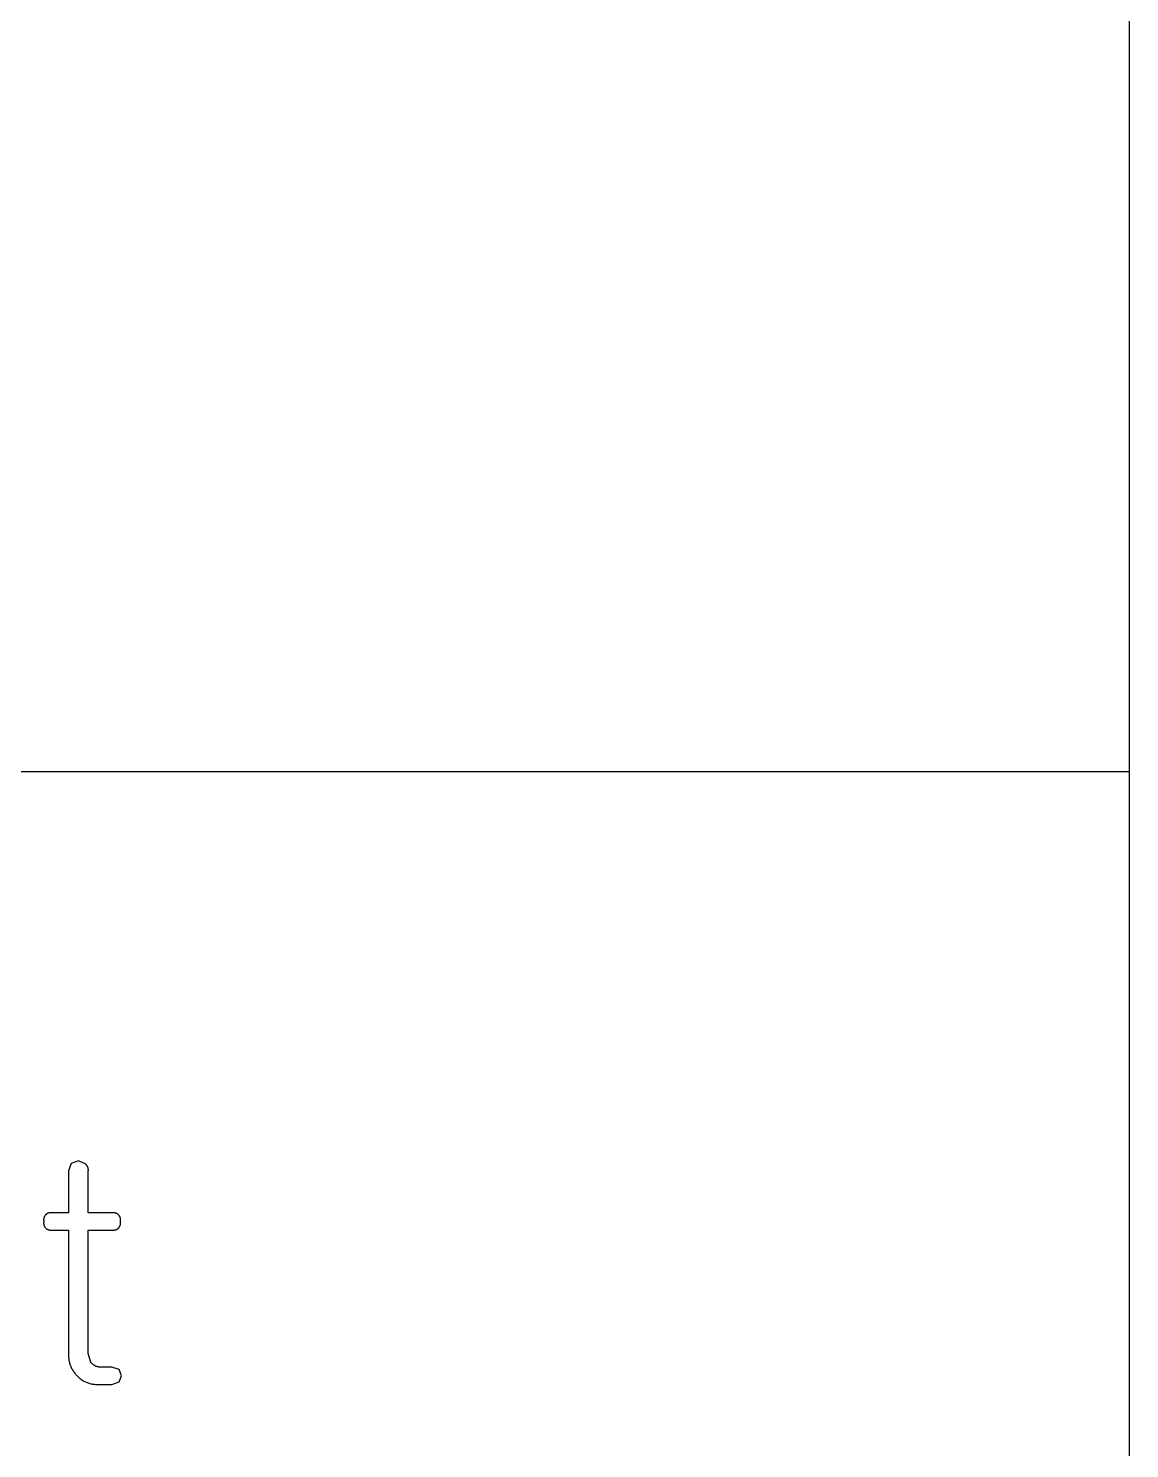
# Model space of a CAD drawing. Header units: millimetres. Extents: x 3033 to 5773, y 123 to 1487.
# Drawn here: x 4317.1 to 4363.1, y 282.1 to 341.4 of the extents above; entities that cross this region are included whole.
import ezdxf

# ---------------------------------------------------------------- set-up
doc = ezdxf.new("R2010")
doc.units = ezdxf.units.MM
doc.header["$MEASUREMENT"] = 0
doc.layers.add('____', color=5, linetype='Continuous')
doc.layers.add('TEX', color=70, linetype='Continuous')

msp = doc.modelspace()

# ---------------------------------------------------------------- linework, layer by layer
at = {"layer": '____'}
msp.add_line((4363.085, 122.848), (4363.085, 1485.729), dxfattribs=at)
at = {"layer": 'TEX'}
for p, q in [((3984.363, 310.348), (4363.085, 310.348)), ((4318.868, 293.973), (4318.765, 293.663)), ((4318.765, 293.663), (4318.765, 291.911)), ((4319.177, 294.076), (4318.868, 293.973)), ((4319.435, 293.973), (4319.177, 294.076)), ((4319.444, 293.967), (4319.435, 293.973)), ((4319.453, 293.961), (4319.444, 293.967)), ((4319.462, 293.955), (4319.453, 293.961)), ((4319.471, 293.949), (4319.462, 293.955)), ((4319.479, 293.942), (4319.471, 293.949)), ((4319.488, 293.935), (4319.479, 293.942)), ((4319.496, 293.928), (4319.488, 293.935)), ((4319.503, 293.92), (4319.496, 293.928)), ((4319.511, 293.912), (4319.503, 293.92)), ((4319.518, 293.904), (4319.511, 293.912)), ((4319.525, 293.896), (4319.518, 293.904)), ((4319.531, 293.887), (4319.525, 293.896)), ((4319.537, 293.878), (4319.531, 293.887)), ((4319.543, 293.869), (4319.537, 293.878)), ((4319.549, 293.86), (4319.543, 293.869)), ((4319.554, 293.851), (4319.549, 293.86)), ((4319.559, 293.841), (4319.554, 293.851)), ((4319.564, 293.832), (4319.559, 293.841)), ((4319.568, 293.822), (4319.564, 293.832)), ((4319.572, 293.812), (4319.568, 293.822)), ((4319.576, 293.802), (4319.572, 293.812)), ((4319.579, 293.791), (4319.576, 293.802)), ((4319.582, 293.781), (4319.579, 293.791)), ((4319.585, 293.77), (4319.582, 293.781)), ((4319.587, 293.76), (4319.585, 293.77)), ((4319.589, 293.749), (4319.587, 293.76)), ((4319.59, 293.739), (4319.589, 293.749)), ((4319.591, 293.728), (4319.59, 293.739)), ((4319.59, 293.663), (4319.591, 293.674)), ((4319.59, 291.911), (4319.59, 293.663)), ((4319.592, 293.717), (4319.591, 293.728)), ((4319.591, 293.674), (4319.592, 293.685)), ((4319.592, 293.706), (4319.592, 293.717)), ((4319.592, 293.695), (4319.592, 293.706)), ((4319.592, 293.685), (4319.592, 293.695)), ((4317.813, 291.828), (4317.806, 291.821)), ((4317.82, 291.835), (4317.813, 291.828)), ((4317.828, 291.842), (4317.82, 291.835)), ((4317.836, 291.848), (4317.828, 291.842)), ((4317.844, 291.855), (4317.836, 291.848)), ((4317.852, 291.86), (4317.844, 291.855)), ((4317.86, 291.866), (4317.852, 291.86)), ((4317.869, 291.871), (4317.86, 291.866)), ((4317.878, 291.876), (4317.869, 291.871)), ((4317.887, 291.881), (4317.878, 291.876)), ((4317.896, 291.885), (4317.887, 291.881)), ((4317.905, 291.889), (4317.896, 291.885)), ((4317.914, 291.893), (4317.905, 291.889)), ((4317.924, 291.897), (4317.914, 291.893)), ((4317.934, 291.9), (4317.924, 291.897)), ((4317.943, 291.902), (4317.934, 291.9)), ((4317.953, 291.905), (4317.943, 291.902)), ((4317.963, 291.907), (4317.953, 291.905)), ((4317.973, 291.908), (4317.963, 291.907)), ((4317.983, 291.91), (4317.973, 291.908)), ((4317.993, 291.911), (4317.983, 291.91)), ((4318.003, 291.911), (4317.993, 291.911)), ((4318.013, 291.912), (4318.003, 291.911)), ((4318.023, 291.912), (4318.013, 291.912)), ((4318.033, 291.911), (4318.023, 291.912)), ((4318.043, 291.911), (4318.033, 291.911)), ((4318.765, 291.911), (4318.043, 291.911)), ((4320.621, 291.911), (4319.59, 291.911)), ((4320.631, 291.911), (4320.621, 291.911)), ((4320.641, 291.912), (4320.631, 291.911)), ((4320.651, 291.912), (4320.641, 291.912)), ((4320.661, 291.911), (4320.651, 291.912)), ((4320.671, 291.911), (4320.661, 291.911)), ((4320.681, 291.91), (4320.671, 291.911)), ((4320.691, 291.908), (4320.681, 291.91)), ((4320.701, 291.907), (4320.691, 291.908)), ((4320.711, 291.905), (4320.701, 291.907)), ((4320.721, 291.902), (4320.711, 291.905)), ((4320.731, 291.9), (4320.721, 291.902)), ((4320.74, 291.897), (4320.731, 291.9)), ((4320.75, 291.893), (4320.74, 291.897)), ((4320.759, 291.889), (4320.75, 291.893)), ((4320.768, 291.885), (4320.759, 291.889)), ((4320.777, 291.881), (4320.768, 291.885)), ((4320.786, 291.876), (4320.777, 291.881)), ((4320.795, 291.871), (4320.786, 291.876)), ((4320.804, 291.866), (4320.795, 291.871)), ((4320.812, 291.86), (4320.804, 291.866)), ((4320.82, 291.855), (4320.812, 291.86)), ((4320.828, 291.848), (4320.82, 291.855)), ((4320.836, 291.842), (4320.828, 291.848)), ((4320.844, 291.835), (4320.836, 291.842)), ((4320.851, 291.828), (4320.844, 291.835)), ((4320.858, 291.821), (4320.851, 291.828)), ((4317.727, 291.65), (4317.726, 291.64)), ((4317.726, 291.64), (4317.726, 291.63)), ((4317.726, 291.63), (4317.726, 291.62)), ((4317.726, 291.62), (4317.726, 291.61)), ((4317.726, 291.61), (4317.726, 291.6)), ((4317.726, 291.6), (4317.727, 291.59)), ((4317.727, 291.51), (4317.726, 291.5)), ((4317.726, 291.5), (4317.726, 291.49)), ((4317.726, 291.49), (4317.726, 291.48)), ((4317.726, 291.48), (4317.726, 291.47)), ((4317.726, 291.47), (4317.726, 291.46)), ((4317.726, 291.46), (4317.727, 291.45)), ((4317.728, 291.66), (4317.727, 291.65)), ((4317.727, 291.59), (4317.728, 291.58)), ((4317.728, 291.52), (4317.727, 291.51)), ((4317.727, 291.45), (4317.728, 291.44)), ((4317.73, 291.67), (4317.728, 291.66)), ((4317.728, 291.58), (4317.73, 291.57)), ((4317.73, 291.53), (4317.728, 291.52)), ((4317.728, 291.44), (4317.73, 291.43)), ((4317.732, 291.68), (4317.73, 291.67)), ((4317.73, 291.57), (4317.732, 291.56)), ((4317.732, 291.54), (4317.73, 291.53)), ((4317.73, 291.43), (4317.732, 291.42)), ((4317.734, 291.69), (4317.732, 291.68)), ((4317.732, 291.56), (4317.734, 291.55)), ((4317.734, 291.55), (4317.732, 291.54)), ((4317.732, 291.42), (4317.734, 291.41)), ((4317.737, 291.7), (4317.734, 291.69)), ((4317.734, 291.41), (4317.737, 291.4)), ((4317.739, 291.709), (4317.737, 291.7)), ((4317.737, 291.4), (4317.739, 291.39)), ((4317.743, 291.719), (4317.739, 291.709)), ((4317.739, 291.39), (4317.743, 291.381)), ((4317.746, 291.728), (4317.743, 291.719)), ((4317.743, 291.381), (4317.746, 291.371)), ((4317.75, 291.738), (4317.746, 291.728)), ((4317.746, 291.371), (4317.75, 291.362)), ((4317.754, 291.747), (4317.75, 291.738)), ((4317.75, 291.362), (4317.754, 291.353)), ((4317.759, 291.756), (4317.754, 291.747)), ((4317.754, 291.353), (4317.759, 291.344)), ((4317.764, 291.765), (4317.759, 291.756)), ((4317.759, 291.344), (4317.764, 291.335)), ((4317.769, 291.773), (4317.764, 291.765)), ((4317.764, 291.335), (4317.769, 291.326)), ((4317.774, 291.782), (4317.769, 291.773)), ((4317.769, 291.326), (4317.774, 291.318)), ((4317.78, 291.79), (4317.774, 291.782)), ((4317.774, 291.318), (4317.78, 291.31)), ((4317.786, 291.798), (4317.78, 291.79)), ((4317.78, 291.31), (4317.786, 291.301)), ((4317.792, 291.806), (4317.786, 291.798)), ((4317.786, 291.301), (4317.792, 291.294)), ((4317.799, 291.814), (4317.792, 291.806)), ((4317.792, 291.294), (4317.799, 291.286)), ((4317.806, 291.821), (4317.799, 291.814)), ((4317.799, 291.286), (4317.806, 291.278)), ((4317.806, 291.278), (4317.813, 291.271)), ((4317.813, 291.271), (4317.82, 291.264)), ((4317.82, 291.264), (4317.828, 291.258)), ((4317.828, 291.258), (4317.836, 291.251)), ((4317.836, 291.251), (4317.844, 291.245)), ((4317.844, 291.245), (4317.852, 291.239)), ((4317.852, 291.239), (4317.86, 291.234)), ((4320.804, 291.234), (4320.812, 291.239)), ((4320.812, 291.239), (4320.82, 291.245)), ((4320.82, 291.245), (4320.828, 291.251)), ((4320.828, 291.251), (4320.836, 291.258)), ((4320.836, 291.258), (4320.844, 291.264)), ((4320.844, 291.264), (4320.851, 291.271)), ((4320.851, 291.271), (4320.858, 291.278)), ((4320.865, 291.814), (4320.858, 291.821)), ((4320.858, 291.278), (4320.865, 291.286)), ((4320.872, 291.806), (4320.865, 291.814)), ((4320.865, 291.286), (4320.872, 291.294)), ((4320.878, 291.798), (4320.872, 291.806)), ((4320.872, 291.294), (4320.878, 291.301)), ((4320.884, 291.79), (4320.878, 291.798)), ((4320.878, 291.301), (4320.884, 291.31)), ((4320.89, 291.782), (4320.884, 291.79)), ((4320.884, 291.31), (4320.89, 291.318)), ((4320.895, 291.773), (4320.89, 291.782)), ((4320.89, 291.318), (4320.895, 291.326)), ((4320.9, 291.765), (4320.895, 291.773)), ((4320.895, 291.326), (4320.9, 291.335)), ((4320.905, 291.756), (4320.9, 291.765)), ((4320.9, 291.335), (4320.905, 291.344)), ((4320.91, 291.747), (4320.905, 291.756)), ((4320.905, 291.344), (4320.91, 291.353)), ((4320.914, 291.738), (4320.91, 291.747)), ((4320.91, 291.353), (4320.914, 291.362)), ((4320.918, 291.728), (4320.914, 291.738)), ((4320.914, 291.362), (4320.918, 291.371)), ((4320.921, 291.719), (4320.918, 291.728)), ((4320.918, 291.371), (4320.921, 291.381)), ((4320.925, 291.709), (4320.921, 291.719)), ((4320.921, 291.381), (4320.925, 291.39)), ((4320.928, 291.7), (4320.925, 291.709)), ((4320.925, 291.39), (4320.928, 291.4)), ((4320.93, 291.69), (4320.928, 291.7)), ((4320.928, 291.4), (4320.93, 291.41)), ((4320.932, 291.68), (4320.93, 291.69)), ((4320.93, 291.55), (4320.932, 291.56)), ((4320.932, 291.54), (4320.93, 291.55)), ((4320.93, 291.41), (4320.932, 291.42)), ((4320.934, 291.67), (4320.932, 291.68)), ((4320.932, 291.56), (4320.934, 291.57)), ((4320.934, 291.53), (4320.932, 291.54)), ((4320.932, 291.42), (4320.934, 291.43)), ((4320.936, 291.66), (4320.934, 291.67)), ((4320.934, 291.57), (4320.936, 291.58)), ((4320.936, 291.52), (4320.934, 291.53)), ((4320.934, 291.43), (4320.936, 291.44)), ((4320.937, 291.65), (4320.936, 291.66)), ((4320.936, 291.58), (4320.937, 291.59)), ((4320.937, 291.51), (4320.936, 291.52)), ((4320.936, 291.44), (4320.937, 291.45)), ((4320.938, 291.64), (4320.937, 291.65)), ((4320.937, 291.59), (4320.938, 291.6)), ((4320.938, 291.5), (4320.937, 291.51)), ((4320.937, 291.45), (4320.938, 291.46)), ((4320.938, 291.63), (4320.938, 291.64)), ((4320.939, 291.62), (4320.938, 291.63)), ((4320.938, 291.61), (4320.939, 291.62)), ((4320.938, 291.6), (4320.938, 291.61)), ((4320.938, 291.49), (4320.938, 291.5)), ((4320.939, 291.48), (4320.938, 291.49)), ((4320.938, 291.47), (4320.939, 291.48)), ((4320.938, 291.46), (4320.938, 291.47)), ((4317.86, 291.234), (4317.869, 291.228)), ((4317.869, 291.228), (4317.878, 291.223)), ((4317.878, 291.223), (4317.887, 291.219)), ((4317.887, 291.219), (4317.896, 291.214)), ((4317.896, 291.214), (4317.905, 291.21)), ((4317.905, 291.21), (4317.914, 291.207)), ((4317.914, 291.207), (4317.924, 291.203)), ((4317.924, 291.203), (4317.934, 291.2)), ((4317.934, 291.2), (4317.943, 291.197)), ((4317.943, 291.197), (4317.953, 291.195)), ((4317.953, 291.195), (4317.963, 291.193)), ((4317.963, 291.193), (4317.973, 291.191)), ((4317.973, 291.191), (4317.983, 291.19)), ((4317.983, 291.19), (4317.993, 291.189)), ((4317.993, 291.189), (4318.003, 291.188)), ((4318.003, 291.188), (4318.013, 291.188)), ((4318.013, 291.188), (4318.023, 291.188)), ((4318.023, 291.188), (4318.033, 291.188)), ((4318.033, 291.188), (4318.043, 291.189)), ((4318.043, 291.189), (4318.765, 291.189)), ((4318.765, 291.189), (4318.765, 285.983)), ((4319.59, 286.034), (4319.59, 291.189)), ((4319.59, 291.189), (4320.621, 291.189)), ((4320.621, 291.189), (4320.631, 291.188)), ((4320.631, 291.188), (4320.641, 291.188)), ((4320.641, 291.188), (4320.651, 291.188)), ((4320.651, 291.188), (4320.661, 291.188)), ((4320.661, 291.188), (4320.671, 291.189)), ((4320.671, 291.189), (4320.681, 291.19)), ((4320.681, 291.19), (4320.691, 291.191)), ((4320.691, 291.191), (4320.701, 291.193)), ((4320.701, 291.193), (4320.711, 291.195)), ((4320.711, 291.195), (4320.721, 291.197)), ((4320.721, 291.197), (4320.731, 291.2)), ((4320.731, 291.2), (4320.74, 291.203)), ((4320.74, 291.203), (4320.75, 291.207)), ((4320.75, 291.207), (4320.759, 291.21)), ((4320.759, 291.21), (4320.768, 291.214)), ((4320.768, 291.214), (4320.777, 291.219)), ((4320.777, 291.219), (4320.786, 291.223)), ((4320.786, 291.223), (4320.795, 291.228)), ((4320.795, 291.228), (4320.804, 291.234)), ((4318.765, 285.983), (4318.765, 285.944)), ((4318.765, 285.944), (4318.766, 285.904)), ((4318.766, 285.904), (4318.768, 285.865)), ((4319.693, 285.674), (4319.59, 286.034)), ((4318.768, 285.865), (4318.771, 285.826)), ((4318.771, 285.826), (4318.776, 285.787)), ((4318.776, 285.787), (4318.782, 285.748)), ((4318.782, 285.748), (4318.79, 285.71)), ((4318.79, 285.71), (4318.799, 285.671)), ((4318.799, 285.671), (4318.809, 285.633)), ((4318.809, 285.633), (4318.82, 285.596)), ((4318.82, 285.596), (4318.832, 285.559)), ((4318.832, 285.559), (4318.846, 285.522)), ((4318.846, 285.522), (4318.861, 285.486)), ((4318.861, 285.486), (4318.877, 285.45)), ((4318.877, 285.45), (4318.895, 285.415)), ((4318.895, 285.415), (4318.913, 285.38)), ((4318.913, 285.38), (4318.933, 285.346)), ((4318.933, 285.346), (4318.954, 285.313)), ((4318.954, 285.313), (4318.976, 285.28)), ((4319.703, 285.66), (4319.693, 285.674)), ((4319.714, 285.646), (4319.703, 285.66)), ((4319.725, 285.633), (4319.714, 285.646)), ((4319.737, 285.621), (4319.725, 285.633)), ((4319.749, 285.608), (4319.737, 285.621)), ((4319.761, 285.597), (4319.749, 285.608)), ((4319.774, 285.585), (4319.761, 285.597)), ((4319.787, 285.574), (4319.774, 285.585)), ((4319.801, 285.564), (4319.787, 285.574)), ((4319.815, 285.554), (4319.801, 285.564)), ((4319.829, 285.544), (4319.815, 285.554)), ((4319.844, 285.535), (4319.829, 285.544)), ((4319.858, 285.527), (4319.844, 285.535)), ((4319.874, 285.519), (4319.858, 285.527)), ((4319.889, 285.511), (4319.874, 285.519)), ((4319.905, 285.504), (4319.889, 285.511)), ((4319.921, 285.498), (4319.905, 285.504)), ((4319.937, 285.492), (4319.921, 285.498)), ((4319.953, 285.486), (4319.937, 285.492)), ((4319.97, 285.482), (4319.953, 285.486)), ((4319.986, 285.478), (4319.97, 285.482)), ((4320.003, 285.474), (4319.986, 285.478)), ((4320.02, 285.471), (4320.003, 285.474)), ((4320.037, 285.468), (4320.02, 285.471)), ((4320.054, 285.466), (4320.037, 285.468)), ((4320.071, 285.465), (4320.054, 285.466)), ((4320.088, 285.464), (4320.071, 285.465)), ((4320.105, 285.464), (4320.088, 285.464)), ((4320.123, 285.465), (4320.105, 285.464)), ((4320.14, 285.466), (4320.123, 285.465)), ((4320.157, 285.467), (4320.14, 285.466)), ((4320.569, 285.467), (4320.157, 285.467)), ((4320.878, 285.364), (4320.569, 285.467)), ((4320.982, 285.107), (4320.878, 285.364)), ((4318.976, 285.28), (4318.999, 285.249)), ((4318.999, 285.249), (4319.023, 285.218)), ((4319.023, 285.218), (4319.048, 285.187)), ((4319.048, 285.187), (4319.074, 285.158)), ((4319.074, 285.158), (4319.1, 285.128)), ((4319.1, 285.128), (4319.126, 285.1)), ((4319.126, 285.1), (4319.153, 285.072)), ((4319.153, 285.072), (4319.181, 285.045)), ((4319.181, 285.045), (4319.21, 285.019)), ((4319.21, 285.019), (4319.24, 284.994)), ((4319.24, 284.994), (4319.271, 284.97)), ((4319.271, 284.97), (4319.303, 284.947)), ((4319.303, 284.947), (4319.335, 284.925)), ((4319.335, 284.925), (4319.368, 284.905)), ((4319.368, 284.905), (4319.402, 284.885)), ((4319.402, 284.885), (4319.437, 284.867)), ((4319.437, 284.867), (4319.472, 284.85)), ((4319.472, 284.85), (4319.507, 284.834)), ((4319.507, 284.834), (4319.543, 284.82)), ((4319.543, 284.82), (4319.58, 284.806)), ((4319.58, 284.806), (4319.617, 284.794)), ((4319.617, 284.794), (4319.655, 284.784)), ((4319.655, 284.784), (4319.692, 284.774)), ((4319.692, 284.774), (4319.731, 284.766)), ((4319.731, 284.766), (4319.769, 284.759)), ((4319.769, 284.759), (4319.808, 284.753)), ((4319.808, 284.753), (4319.846, 284.749)), ((4319.846, 284.749), (4319.885, 284.746)), ((4319.885, 284.746), (4319.924, 284.745)), ((4319.924, 284.745), (4319.963, 284.745)), ((4319.963, 284.745), (4320.002, 284.746)), ((4320.002, 284.746), (4320.569, 284.746)), ((4320.569, 284.746), (4320.878, 284.849)), ((4320.878, 284.849), (4320.982, 285.107))]:
    msp.add_line(p, q, dxfattribs=at)

doc.saveas('drawing.dxf')
